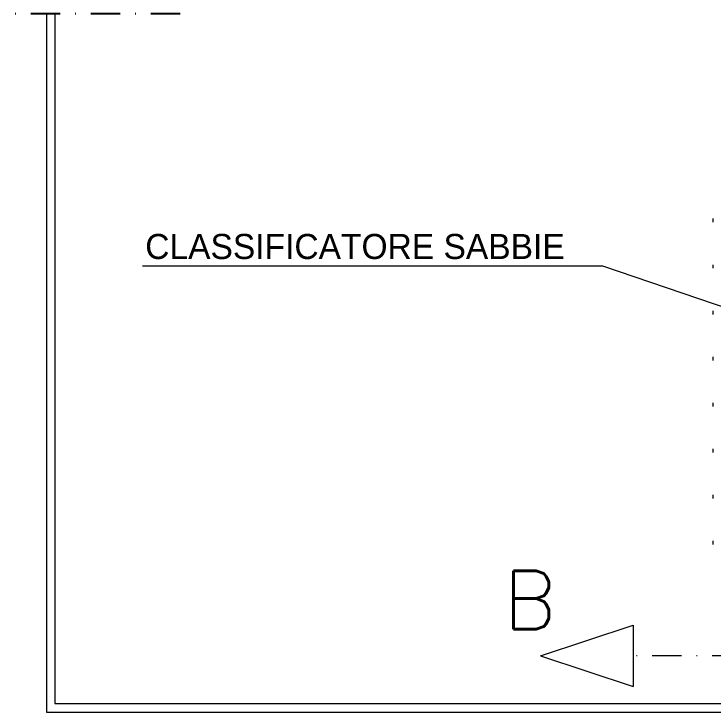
# Model space of a CAD drawing. Extents: x -2884 to -859, y 3232 to 5149.
# Drawn here: x -1883.4 to -1799.8, y 4915.9 to 4999.4 of the extents above; entities that cross this region are included whole.
import ezdxf
from ezdxf.enums import TextEntityAlignment as Align

# ---------------------------------------------------------------- set-up
doc = ezdxf.new("R2010")
doc.units = 0
doc.header["$MEASUREMENT"] = 0
doc.linetypes.add('DGN Style 4', pattern=[707.685435, 353.621704, -176.810852, 0.442027, -176.810852])
for name, color, linetype, lineweight in [('Compressori e classific', 231, 'CONTINUOUS', 15), ('Quote e scritte', 252, 'CONTINUOUS', 15), ('Ringhiera in primo piano', 96, 'CONTINUOUS', 15)]:
    doc.layers.add(name, color=color, linetype=linetype, lineweight=lineweight)
doc.layers.add('Contorni', color=30, linetype='CONTINUOUS')
doc.styles.add('Style-ENGINEERING', font='ENGINEERING.shx')

msp = doc.modelspace()

# ---------------------------------------------------------------- linework, layer by layer
at = {"layer": 'Compressori e classific'}
for p, q in [((-1799.814, 4974.467), (-1799.814, 4974.904)), ((-1799.814, 4968.962), (-1799.814, 4969.399)), ((-1799.814, 4963.457), (-1799.814, 4963.894)), ((-1799.814, 4957.952), (-1799.814, 4958.389)), ((-1799.814, 4952.446), (-1799.814, 4952.883)), ((-1799.814, 4946.941), (-1799.814, 4947.378)), ((-1799.814, 4941.436), (-1799.814, 4941.873)), ((-1799.814, 4935.931), (-1799.814, 4936.368))]:
    msp.add_line(p, q, dxfattribs=at)
at = {"layer": 'Contorni', "linetype": 'DGN Style 4', "ltscale": 0.01}
msp.add_line((-1863.52, 4999.39), (-1932.142, 4999.39), dxfattribs=at)
at = {"layer": 'Quote e scritte', "linetype": 'Continuous'}
for p, q in [((-1868.044, 4969.275), (-1813.013, 4969.275)), ((-1813.013, 4969.275), (-1761.793, 4951.756)), ((-1820.458, 4922.606), (-1809.35, 4926.257)), ((-1809.35, 4926.257), (-1809.35, 4918.955)), ((-1820.458, 4922.606), (-1809.35, 4918.955))]:
    msp.add_line(p, q, dxfattribs=at)
at = {"layer": 'Quote e scritte', "linetype": 'DGN Style 4', "ltscale": 0.01}
msp.add_line((-1724.675, 4922.606), (-1809.35, 4922.606), dxfattribs=at)
at = {"layer": 'Ringhiera in primo piano', "linetype": 'Continuous'}
for p, q in [((-1879.52, 4999.39), (-1879.52, 4915.882)), ((-1878.52, 4999.39), (-1878.52, 4916.882)), ((-1878.52, 4916.882), (-1679.344, 4916.882)), ((-1879.52, 4915.882), (-1679.344, 4915.882))]:
    msp.add_line(p, q, dxfattribs=at)

# ---------------------------------------------------------------- texts
at = {"layer": 'Quote e scritte', "style": 'Style-ENGINEERING'}
msp.add_text('CLASSIFICATORE SABBIE', height=3, dxfattribs=at).set_placement((-1867.707, 4971.575), align=Align.MIDDLE_LEFT)
at = {"layer": 'Quote e scritte', "linetype": 'Continuous', "insert": (-1824.864, 4932.78), "char_height": 7, "width": 59.434, "attachment_point": 1}
msp.add_mtext('\\Fromans.shx;B', dxfattribs=at)

doc.saveas('drawing.dxf')
